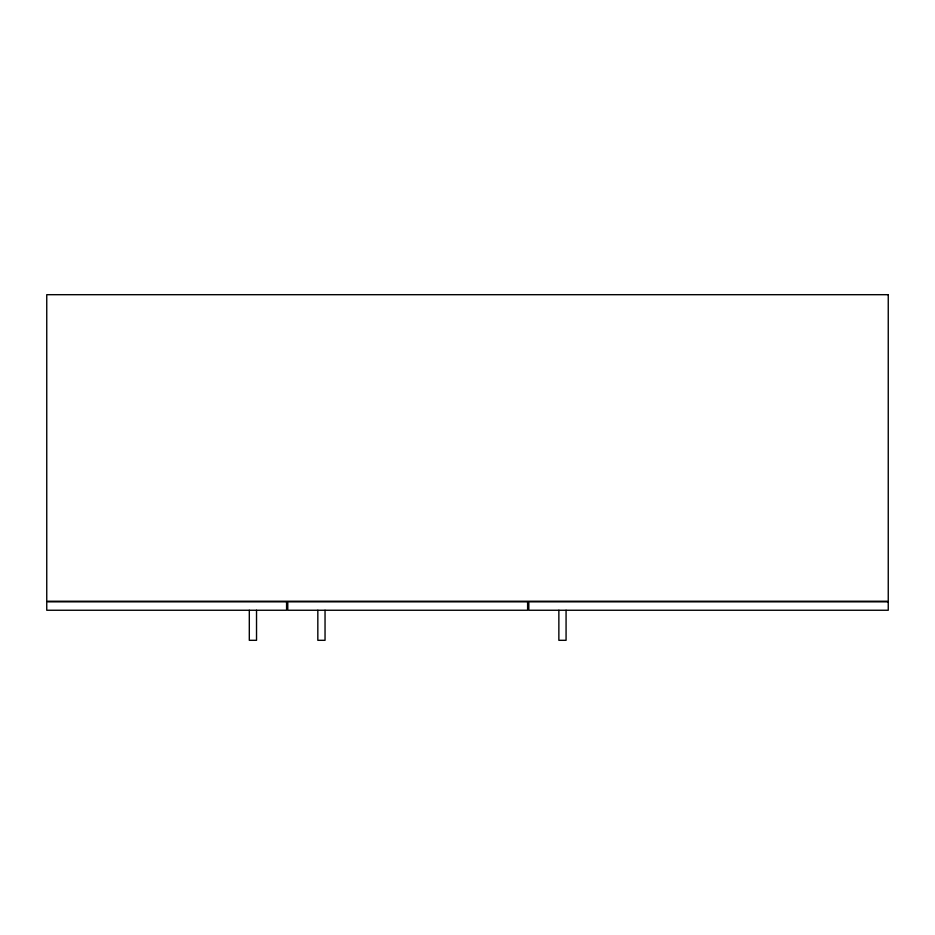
<?xml version="1.0" encoding="UTF-8"?>
<svg xmlns="http://www.w3.org/2000/svg" width="935" height="935" viewBox="0 0 935 935"><rect width="100%" height="100%" fill="white"/><g stroke="black" fill="none" stroke-linecap="round" stroke-linejoin="round"><path stroke-width="1.4" d="M566.072 610.251L566.072 640.311L558.861 640.311L558.861 610.251M325.041 610.251L325.041 640.311L317.83 640.311L317.83 610.251M256.529 610.251L256.529 640.311L249.306 640.311L249.306 610.251M888.25 294.689L46.75 294.689L46.75 601.24L888.25 601.24L888.25 294.689M286.577 601.836L46.75 601.836L46.75 610.251L286.577 610.251L286.577 601.836M527.609 601.836L287.781 601.836L287.781 610.251L527.609 610.251L527.609 601.836M888.25 601.836L528.813 601.836L528.813 610.251L888.25 610.251L888.25 601.836"/></g></svg>
